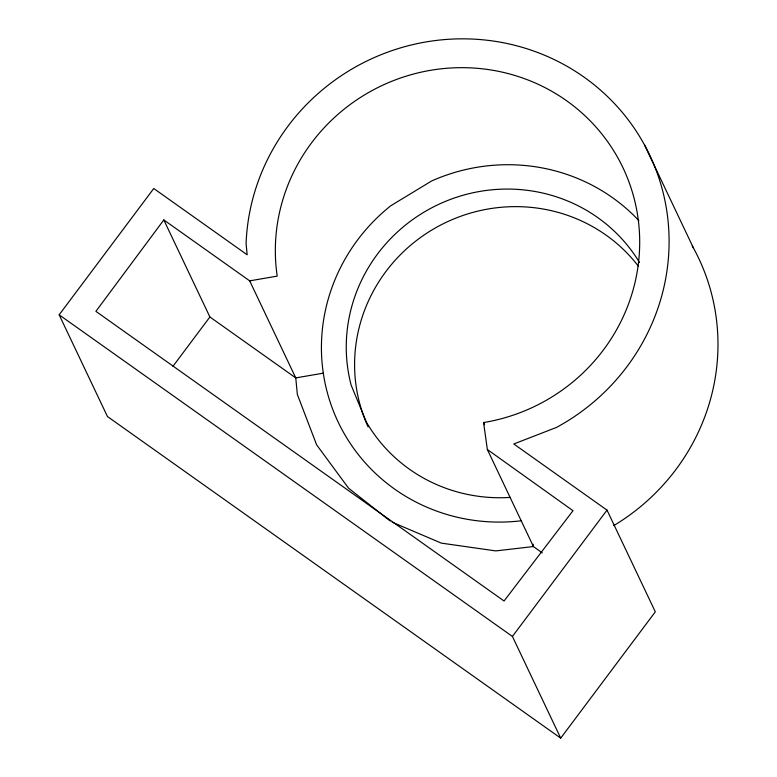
<?xml version="1.0" encoding="UTF-8"?>
<svg xmlns="http://www.w3.org/2000/svg" width="777" height="777" viewBox="0 0 777 777"><rect width="100%" height="100%" fill="white"/><g stroke="black" fill="none" stroke-linecap="round" stroke-linejoin="round"><path stroke-width="1.17" d="M163.811 219.93L95.892 311.354L504.059 600.99L572.999 510.703L487.354 449.504L483.585 422.552A183.178 177.661 -25.4 0 0 637.82 216.598A183.178 177.661 -25.4 0 0 431.449 70.163A183.178 177.661 -25.4 0 0 277.214 276.117L249.679 280.856L163.811 219.93L209.897 316.977L295.755 377.904L323.3 373.164M59.159 314.821L153.759 188.5L247.164 254.788L246.086 243.628A212.743 206.332 -25.4 0 1 569.988 68.017A212.743 206.332 -25.4 0 1 556.487 427.428L513.791 443.978L607.012 510.13L655.312 611.829L560.712 738.15L107.449 416.521L59.159 314.821L512.422 636.45L560.712 738.15M172.96 366.288L209.897 316.977M512.422 636.45L607.012 510.13M392.249 522.222L441.346 543.133L495.804 550.912L533.44 546.552L542.297 552.884M390.19 520.998L348.582 488.209L316.598 444.794L297.358 394.473L295.755 377.904L249.679 280.856M644.521 144.969L693.414 247.931M483.585 422.552L484.625 424.728M487.354 449.504L533.44 546.552L533.109 544.211M510.246 497.406A158.217 153.448 -25.4 0 1 366.453 422.222L351.165 385.188A158.217 153.448 -25.4 0 1 443.929 202.02A158.217 153.448 -25.4 0 1 639.558 262.577M368.084 426.835A158.217 153.448 -25.4 0 1 432.896 229.39A158.217 153.448 -25.4 0 1 638.577 266.443M521.435 520.765A183.178 177.661 -25.4 0 1 334.596 414.034A183.178 177.661 -25.4 0 1 390.87 205.691L431.75 180.915A183.178 177.661 -25.4 0 1 638.859 220.59M692.258 245.843A212.743 206.332 -25.4 0 1 613.733 525.611"/></g></svg>
